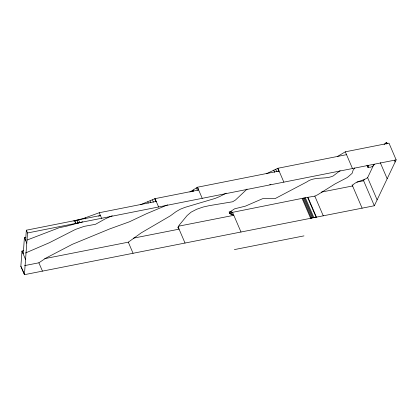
<?xml version="1.0" encoding="UTF-8"?>
<svg xmlns="http://www.w3.org/2000/svg" width="417" height="417" viewBox="0 0 417 417"><rect width="100%" height="100%" fill="white"/><g stroke="black" fill="none" stroke-linecap="round" stroke-linejoin="round"><path stroke-width="0.63" d="M23.733 250.45L21.986 251.133L20.85 266.354L24.421 274.678L374.336 205.748L396.15 159.867L388.988 143.161L345.312 151.819L337.614 156.37M25.797 237.309L24.389 237.685L23.274 253.875L22.08 251.102M25.583 240.458L26.349 230.2L100.429 215.506L98.61 216.168M24.421 274.678L27.538 232.973L26.349 230.2M374.633 164.272L372.626 166.31L370.718 167.186L367.898 167.227L368.576 165.533M374.336 205.748L363.629 180.769L364.395 179.164M362.107 208.156L352.115 184.846L352.558 185.94L352.334 185.758C355.362 181.035 363.124 181.087 367.617 177.658L373.752 164.757M386.158 143.479L386.705 142.322L387.211 143.511M354.778 167.978L353.147 170.136L352.11 173.347L347.293 177.538L335.112 183.881L317.738 194.729L314.825 196.131L304.54 197.893L232.561 212.336L229.975 211.414L231.247 214.38L233.833 215.308L178.497 226.207M384.13 144.459L386.705 142.322M247.13 189.047L235.48 200.024L232.655 201.765L209.433 205.623L203.267 206.999L196.777 209.225L191.106 212.149L187.144 215.516L179.263 225.081L178.09 227.583L179.075 229.162L133.45 238.154M24.582 265.619L38.88 262.799L46 258.05L72.323 244.326L109.728 228.907L129.557 221.74L146.357 213.775L167.624 204.846M340.168 170.605L333.157 175.99C324.89 179.737 314.72 176.188 306.803 181.932L275.142 198.591L262.606 198.69L245.415 206.139L234.63 208.813L229.517 212.217L229.413 213.207L231.247 214.38M44.713 258.644L128.306 242.173L141.227 232.863L170.428 215.797L176.052 211.648L180.326 209.198L184.96 207.374L215.047 198.45L219.577 196.6L226.202 193.18M189.902 192.039L197.465 187.228L279.103 171.038L277.868 171.585M140.472 204.716L155.041 198.654L198.628 190.022L197.434 187.249M266.291 173.785L277.91 168.265L346.527 154.655M112.277 215.693L105.329 218.826L95.488 224.299L84.083 226.384L75.467 229.428L49.378 242.72L25.473 253.01M308.012 197.476L316.44 217.153L312.969 217.565L310.613 218.299L302.184 198.622M73.595 220.994L83.447 218.445L99.241 212.733L156.234 201.427L155.937 201.573L154.749 198.8M26.99 240.083L59.115 227.734L66.923 226.108L82.821 221.776M74.476 220.656L75.67 223.429L79.767 222.615L78.578 219.842M27.538 232.973L396.15 159.867M356.905 182.093L363.629 180.769M321.387 192.101L352.589 185.956M24.551 274.511L20.86 266.213M234.349 249.601L303.972 235.886M269.747 184.715L270.899 184.517M232.53 212.326L240.995 232.014M394.373 160.206L395.139 161.999M385.907 142.843L386.418 144.032M380.273 162.651L387.174 178.747M367.241 165.226L368.221 167.399M367.179 165.408L367.83 166.92M367.033 165.205L367.898 167.227M367.617 177.658L377.135 199.863M345.312 151.819L352.474 168.531M314.825 196.131L323.258 215.808M307.647 197.507L316.081 217.179M305.338 197.752L313.772 217.424M304.54 197.893L312.969 217.565M303.717 198.085L312.151 217.763M302.867 198.362L311.301 218.039M277.91 168.265L283.857 182.14M277.654 168.369L278.843 171.147M275.7 169.25L276.653 171.47M273.761 170.157L274.714 172.377M231.07 211.773L232.342 214.745M229.501 212.175L230.267 213.952M229.121 211.899L229.887 213.681M197.465 187.228L202.224 198.33M196.417 187.9L197.366 190.121M193.248 190.063L193.723 191.174M192.492 190.553L192.967 191.664M178.106 226.9L185.023 243.038M177.923 227.374L178.408 228.506M155.041 198.654L158.611 206.978M152.45 199.894L153.399 202.115M150.115 200.942L150.824 202.61M147.754 201.958L148.228 203.063M128.306 242.173L133.059 253.275M99.241 212.733L101.618 218.284M85.276 217.815L85.756 218.925M76.853 220.207L78.047 222.986M74.805 220.598L75.993 223.371M38.88 262.799L42.451 271.123M24.389 237.685L26.771 243.236M21.986 251.133L25.557 259.463"/></g></svg>
